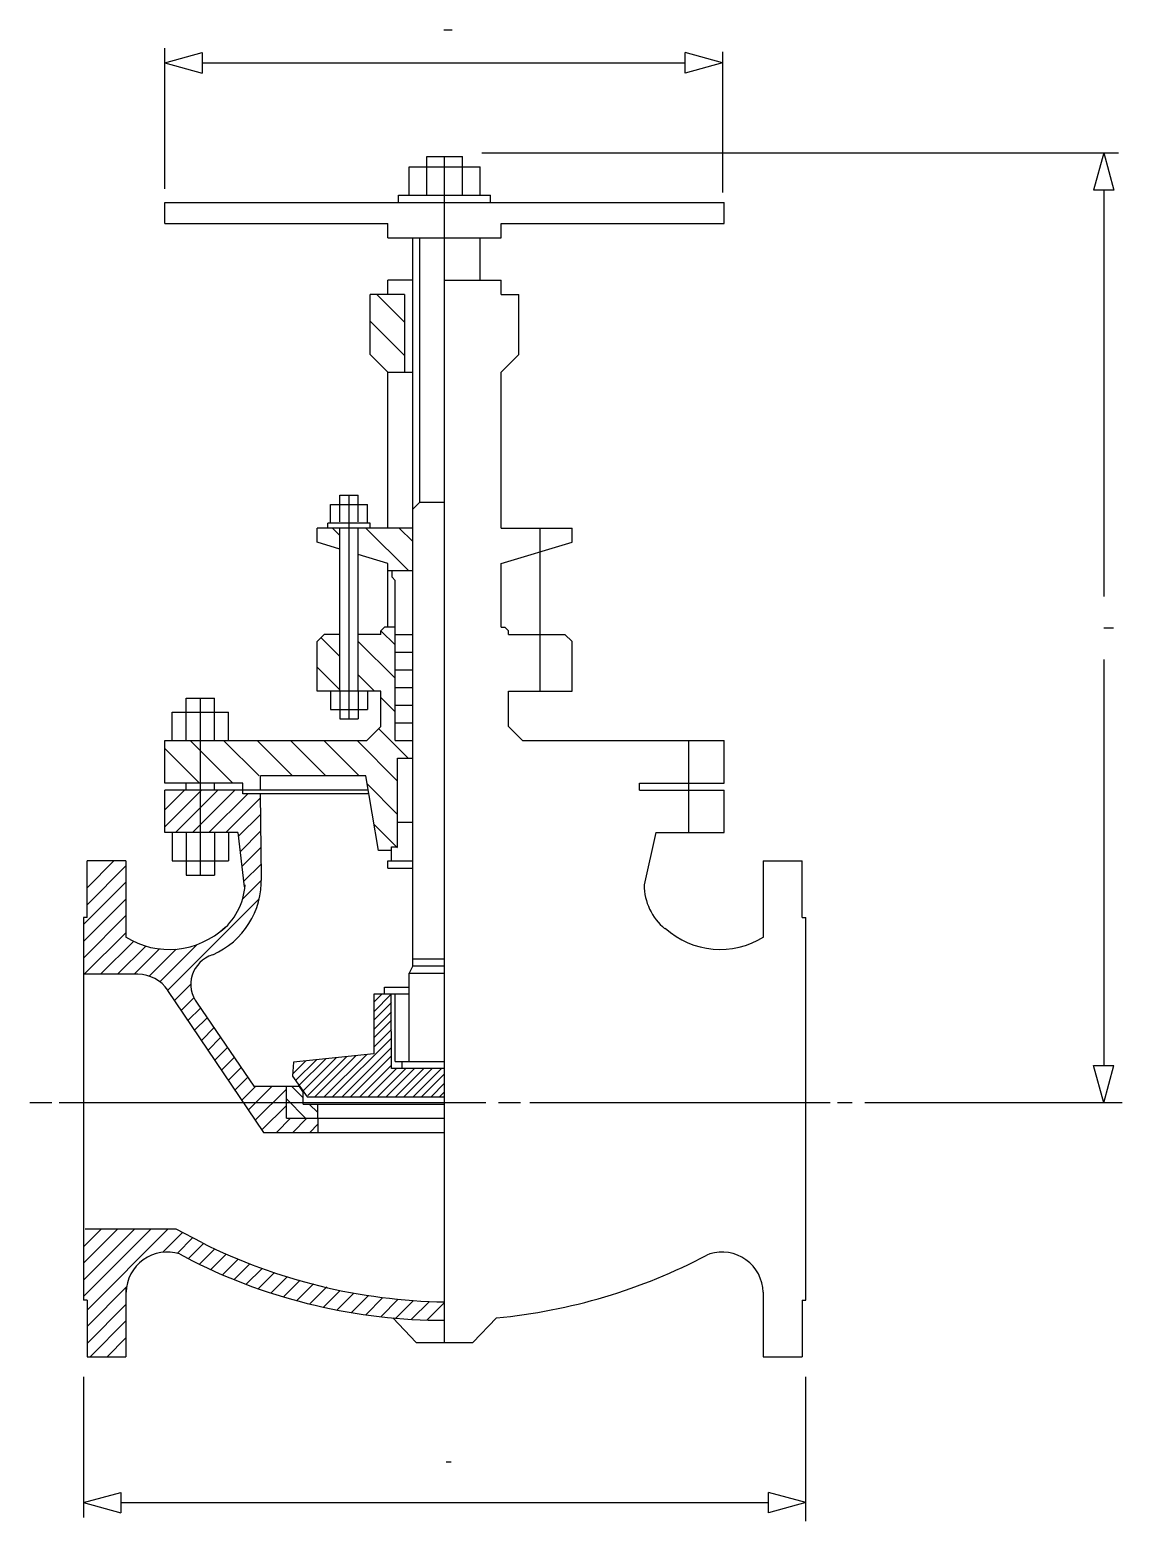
# Model space of a CAD drawing. Extents: x 665 to 1324, y 112 to 1012.
import ezdxf

# ---------------------------------------------------------------- set-up
doc = ezdxf.new("R2010")
doc.units = 0
doc.header["$MEASUREMENT"] = 0
doc.layers.get('0').update_dxf_attribs({"linetype": 'CONTINUOUS'})
doc.layers.add('1', color=7, linetype='CONTINUOUS')

msp = doc.modelspace()

# ---------------------------------------------------------------- linework, layer by layer
at = {"linetype": 'Continuous'}
msp.add_line((914.94, 367.91), (914.94, 385.01), dxfattribs=at)
at = {"layer": '1', "color": 5, "linetype": 'Continuous'}
for p, q in [((914.39, 1012.09), (919.39, 1012.09)), ((1312.83, 651.07), (1318.83, 651.07)), ((915.93, 147.53), (918.93, 147.53))]:
    msp.add_line(p, q, dxfattribs=at)
at = {"layer": '1', "color": 3, "linetype": 'Continuous'}
for p, q in [((746.08, 916.13), (746.08, 1001.03)), ((746.08, 992.09), (768.6, 998.32)), ((746.08, 992.09), (768.6, 985.87)), ((768.6, 998.32), (768.6, 985.87)), ((768.6, 998.32), (768.6, 985.87)), ((768.6, 992.09), (1060.18, 992.09)), ((1060.18, 985.87), (1060.18, 998.32)), ((1082.71, 992.09), (1060.18, 998.32)), ((1060.18, 985.87), (1060.18, 998.32)), ((1082.71, 992.09), (1060.18, 985.87)), ((1082.71, 998.8), (1082.71, 913.9)), ((937.48, 937.85), (1321.77, 937.85)), ((1312.83, 937.85), (1306.6, 915.33)), ((1312.83, 937.85), (1319.06, 915.33)), ((1319.06, 915.33), (1306.6, 915.33)), ((1319.06, 915.33), (1306.6, 915.33)), ((1312.83, 915.33), (1312.83, 670.07)), ((1312.83, 632.07), (1312.83, 386.8)), ((1306.6, 386.8), (1319.06, 386.8)), ((1312.83, 364.27), (1306.6, 386.8)), ((1306.6, 386.8), (1319.06, 386.8)), ((1312.83, 364.27), (1319.06, 386.8)), ((819.38, 355.08), (819.38, 374.32)), ((819.38, 374.32), (827.36, 374.32)), ((827.13, 374.16), (829.2, 371.23)), ((829.44, 363.63), (829.44, 371.4)), ((829.44, 363.63), (914.94, 363.63)), ((838.43, 355.08), (838.43, 363.57)), ((1324, 364.27), (1168.65, 364.27)), ((819.38, 355.08), (914.94, 355.08)), ((696.91, 198.94), (696.91, 114.04)), ((1132.96, 111.8), (1132.96, 198.94)), ((696.91, 122.98), (719.44, 129.21)), ((719.44, 129.21), (719.44, 116.75)), ((719.44, 129.21), (719.44, 116.75)), ((1110.44, 116.75), (1110.44, 129.21)), ((1132.96, 122.98), (1110.44, 129.21)), ((1110.44, 116.75), (1110.44, 129.21)), ((696.91, 122.98), (719.44, 116.75)), ((719.44, 122.98), (1110.44, 122.98)), ((1132.96, 122.98), (1110.44, 116.75))]:
    msp.add_line(p, q, dxfattribs=at)
at = {"layer": '1', "color": 7, "linetype": 'Continuous'}
for p, q in [((893.56, 929.3), (936.31, 929.3)), ((893.56, 912.2), (893.56, 929.3)), ((904.25, 929.3), (904.25, 935.72)), ((904.25, 935.72), (925.63, 935.72)), ((904.25, 912.2), (904.25, 929.3)), ((914.94, 219.65), (914.94, 935.72)), ((925.63, 929.3), (925.63, 935.72)), ((925.63, 912.2), (925.63, 929.3)), ((936.31, 912.2), (936.31, 929.3)), ((887.15, 912.2), (942.73, 912.2)), ((887.15, 907.93), (887.15, 912.2)), ((942.73, 907.93), (942.73, 912.2)), ((746.08, 895.1), (746.08, 907.93)), ((746.08, 907.93), (914.94, 907.93)), ((914.94, 907.93), (1083.8, 907.93)), ((1083.8, 895.1), (1083.8, 907.93)), ((746.08, 895.1), (880.74, 895.1)), ((880.74, 886.55), (880.74, 895.1)), ((949.14, 895.1), (1083.8, 895.1)), ((949.14, 886.55), (949.14, 895.1)), ((880.74, 886.55), (914.94, 886.55)), ((895.7, 722.73), (895.7, 886.55)), ((899.98, 727.01), (899.98, 886.55)), ((914.94, 886.55), (949.14, 886.55)), ((936.31, 860.9), (936.31, 886.55)), ((880.74, 852.35), (880.74, 860.9)), ((895.7, 860.9), (880.74, 860.9)), ((914.94, 860.9), (949.14, 860.9)), ((949.14, 852.35), (949.14, 860.9)), ((949.14, 852.35), (959.83, 852.35)), ((959.83, 816.02), (959.83, 852.35)), ((959.83, 816.02), (949.14, 805.33)), ((880.74, 711.28), (880.74, 805.33)), ((949.14, 711.28), (949.14, 805.33)), ((851.62, 731.1), (862.83, 731.1)), ((851.62, 725.49), (851.62, 731.1)), ((862.83, 725.49), (862.83, 731.1)), ((846.01, 725.49), (868.45, 725.49)), ((846.01, 714.27), (846.01, 725.49)), ((851.62, 717.43), (851.62, 725.49)), ((851.62, 715.12), (851.62, 724.65)), ((862.83, 718.28), (862.83, 725.49)), ((862.83, 715.12), (862.83, 724.65)), ((868.45, 714.27), (868.45, 725.49)), ((899.98, 727.01), (895.7, 722.73)), ((895.7, 447), (895.7, 722.73)), ((899.98, 727.01), (914.94, 727.01)), ((870.05, 714.27), (844.4, 714.27)), ((844.4, 711.28), (844.4, 714.27)), ((851.67, 612.95), (851.67, 711.28)), ((862.78, 612.95), (862.78, 711.28)), ((870.05, 711.28), (870.05, 714.27)), ((949.14, 711.28), (991.89, 711.28)), ((991.89, 702.73), (991.89, 711.28)), ((949.14, 689.9), (991.89, 702.73)), ((880.74, 651.43), (880.74, 689.9)), ((883.22, 681.74), (883.22, 685.63)), ((949.14, 651.43), (949.14, 689.9)), ((885.01, 679.75), (883.22, 681.74)), ((885.01, 583.03), (885.01, 679.75)), ((949.14, 651.43), (951.28, 651.43)), ((951.28, 651.43), (953.41, 649.29)), ((953.41, 647.15), (953.41, 649.29)), ((885.01, 647.15), (895.7, 647.15)), ((953.41, 647.15), (987.61, 647.15)), ((987.61, 647.15), (991.89, 642.88)), ((991.89, 612.95), (991.89, 642.88)), ((885.01, 636.47), (895.7, 636.47)), ((885.01, 625.78), (895.7, 625.78)), ((846.01, 612.95), (846.01, 601.73)), ((851.62, 612.95), (851.62, 601.73)), ((862.83, 612.95), (862.83, 601.73)), ((868.45, 612.95), (868.45, 601.73)), ((885.01, 615.09), (895.7, 615.09)), ((953.41, 591.58), (953.41, 612.95)), ((953.41, 612.95), (991.89, 612.95)), ((758.9, 608.68), (776, 608.68)), ((758.9, 600.13), (758.9, 608.68)), ((776, 600.13), (776, 608.68)), ((851.62, 612.11), (851.62, 602.57)), ((862.83, 612.11), (862.83, 602.57)), ((885.01, 604.4), (895.7, 604.4)), ((750.35, 600.13), (784.55, 600.13)), ((750.35, 583.03), (750.35, 600.13)), ((758.9, 583.03), (758.9, 600.13)), ((758.9, 584.31), (758.9, 598.85)), ((776, 583.03), (776, 600.13)), ((776, 584.31), (776, 598.85)), ((784.55, 583.03), (784.55, 600.13)), ((846.01, 601.73), (868.45, 601.73)), ((851.62, 601.73), (851.62, 596.13)), ((851.62, 596.13), (862.83, 596.13)), ((862.83, 601.73), (862.83, 596.13)), ((885.01, 593.72), (895.7, 593.72)), ((953.41, 591.58), (961.96, 583.03)), ((885.01, 583.03), (895.7, 583.03)), ((961.96, 583.03), (1083.8, 583.03)), ((1083.8, 557.38), (1083.8, 583.03)), ((886.58, 518.9), (886.58, 572.34)), ((886.58, 572.34), (895.7, 572.34)), ((758.9, 553.1), (758.9, 557.38)), ((776, 553.1), (776, 557.38)), ((1032.5, 557.38), (1083.8, 557.38)), ((1032.5, 553.1), (1032.5, 557.38)), ((1032.5, 553.1), (1083.8, 553.1)), ((1083.8, 527.45), (1083.8, 553.1)), ((886.58, 533.87), (895.7, 533.87)), ((750.35, 527.45), (750.35, 510.35)), ((758.9, 527.45), (758.9, 510.35)), ((758.9, 526.17), (758.9, 511.63)), ((776, 527.45), (776, 510.35)), ((776, 526.17), (776, 511.63)), ((784.55, 527.45), (784.55, 510.35)), ((1042.53, 527.45), (1035.42, 495.86)), ((1042.53, 527.45), (1083.8, 527.45)), ((882.88, 510.35), (882.88, 518.9)), ((882.88, 518.9), (886.58, 518.9)), ((750.35, 510.35), (784.55, 510.35)), ((758.9, 510.35), (758.9, 501.8)), ((776, 510.35), (776, 501.8)), ((880.74, 510.35), (895.7, 510.35)), ((880.74, 506.08), (880.74, 510.35)), ((880.74, 506.08), (895.7, 506.08)), ((1107.31, 510.35), (1130.83, 510.35)), ((1107.31, 510.35), (1107.31, 464.09)), ((1130.83, 476.15), (1130.83, 510.35)), ((758.9, 501.8), (776, 501.8)), ((1130.83, 476.15), (1132.96, 476.15)), ((1132.96, 245.3), (1132.96, 476.15)), ((895.7, 451.27), (914.94, 451.27)), ((895.7, 447), (893.56, 442.72)), ((893.56, 389.28), (893.56, 442.72)), ((893.56, 442.72), (914.94, 442.72)), ((895.7, 447), (914.94, 447)), ((878.6, 434.17), (893.56, 434.17)), ((878.6, 429.9), (878.6, 434.17)), ((885.01, 389.28), (885.01, 429.9)), ((885.01, 389.28), (914.94, 389.28)), ((889.29, 385.01), (889.29, 389.28)), ((754.88, 273.11), (762.74, 268.94)), ((1075, 273.11), (1073.27, 272.42)), ((1107.31, 250.07), (1107.31, 211.1)), ((1130.83, 245.3), (1132.96, 245.3)), ((1130.83, 245.3), (1130.83, 211.1)), ((932.04, 219.65), (946.33, 234.58)), ((914.94, 219.65), (932.04, 219.65)), ((1107.31, 211.1), (1130.83, 211.1))]:
    msp.add_line(p, q, dxfattribs=at)
at = {"layer": '1', "color": 6, "linetype": 'Continuous'}
for p, q in [((870.05, 816.02), (870.05, 852.35)), ((890.76, 852.35), (870.05, 852.35)), ((874.02, 852.35), (890.76, 835.62)), ((890.76, 852.35), (890.76, 805.33)), ((870.05, 836.17), (890.81, 815.4)), ((870.05, 816.02), (880.74, 805.33)), ((880.74, 805.33), (895.7, 805.33)), ((837.99, 702.73), (837.99, 711.28)), ((895.7, 711.28), (837.99, 711.28)), ((847.22, 711.28), (851.67, 706.83)), ((867.38, 711.28), (893.03, 685.63)), ((887.54, 711.28), (895.7, 703.12)), ((851.67, 698.62), (837.99, 702.73)), ((880.74, 689.9), (862.78, 695.29)), ((880.74, 685.63), (895.7, 685.63)), ((878.6, 651.43), (876.46, 649.29)), ((876.46, 647.15), (876.46, 649.29)), ((876.48, 649.31), (885.01, 640.78)), ((885.01, 651.43), (878.6, 651.43)), ((842.26, 647.15), (837.99, 642.88)), ((837.99, 612.95), (837.99, 642.88)), ((840.29, 645.18), (851.67, 633.8)), ((851.67, 647.15), (842.26, 647.15)), ((876.46, 647.15), (862.78, 647.15)), ((862.78, 642.84), (885.01, 620.61)), ((837.99, 627.33), (851.67, 613.65)), ((862.78, 622.69), (872.52, 612.95)), ((876.46, 612.95), (837.99, 612.95)), ((876.46, 591.58), (876.46, 612.95)), ((876.46, 609.01), (885.01, 600.46)), ((876.46, 591.58), (867.91, 583.03)), ((875.1, 590.22), (892.98, 572.34)), ((746.08, 557.38), (746.08, 583.03)), ((746.08, 583.03), (867.91, 583.03)), ((746.08, 578.17), (766.87, 557.38)), ((761.37, 583.03), (787.02, 557.38)), ((781.53, 583.03), (802.9, 561.65)), ((801.68, 583.03), (823.05, 561.65)), ((821.83, 583.03), (843.2, 561.65)), ((841.99, 583.03), (863.36, 561.65)), ((862.14, 583.03), (886.58, 558.59)), ((867.31, 561.65), (803.79, 561.65)), ((803.79, 553.1), (803.79, 561.65)), ((874.97, 516.77), (867.31, 561.65)), ((793.1, 557.38), (746.08, 557.38)), ((746.08, 527.45), (746.08, 553.1)), ((793.1, 553.1), (746.08, 553.1)), ((793.1, 550.97), (793.1, 557.38)), ((868.77, 553.1), (793.1, 553.1)), ((869.14, 550.97), (793.1, 550.97)), ((804.29, 500.3), (803.79, 550.97)), ((868.13, 556.88), (886.58, 538.43)), ((872.27, 532.57), (886.58, 518.26)), ((790.09, 527.45), (746.08, 527.45)), ((790.09, 527.45), (793.97, 494.76)), ((882.88, 516.77), (874.97, 516.77)), ((722.56, 510.35), (699.05, 510.35)), ((699.05, 476.15), (699.05, 510.35)), ((722.56, 510.35), (722.56, 464.09)), ((699.05, 476.15), (696.91, 476.15)), ((696.91, 476.15), (696.91, 245.3)), ((729.76, 441.95), (696.91, 441.95)), ((747.71, 432.19), (805.68, 346.53)), ((765.59, 424.41), (799.78, 374.32)), ((872.19, 429.9), (872.19, 394.02)), ((893.56, 429.9), (872.19, 429.9)), ((882.88, 385.01), (882.72, 429.9)), ((823.64, 388.9), (823.07, 380.39)), ((872.19, 394.02), (823.64, 388.9)), ((823.07, 380.39), (831.91, 367.91)), ((889.29, 385.01), (882.88, 385.01)), ((914.94, 385.01), (889.29, 385.01)), ((799.78, 374.32), (819.38, 374.32)), ((831.91, 367.91), (914.94, 367.91)), ((838.43, 355.08), (838.43, 346.53)), ((805.68, 346.53), (914.94, 346.53)), ((752.76, 288.02), (697.98, 288.02)), ((768.26, 279.98), (752.76, 288.02)), ((722.56, 252.18), (722.56, 211.1)), ((699.05, 245.3), (696.91, 245.3)), ((699.05, 245.3), (699.05, 211.1)), ((897.84, 219.65), (883.61, 234.52)), ((897.84, 219.65), (914.94, 219.65)), ((699.05, 211.1), (722.56, 211.1))]:
    msp.add_line(p, q, dxfattribs=at)
at = {"layer": '1', "color": 4, "linetype": 'Continuous'}
for p, q in [((857.23, 596.13), (857.23, 731.1)), ((972.65, 612.95), (972.65, 711.28)), ((767.45, 501.8), (767.45, 608.68)), ((1062.43, 527.45), (1062.43, 583.03)), ((746.08, 541.22), (757.96, 553.1)), ((746.08, 530.97), (768.21, 553.1)), ((752.46, 527.45), (778.11, 553.1)), ((762.72, 527.45), (788.37, 553.1)), ((772.62, 527.45), (796.13, 550.97)), ((782.87, 527.45), (803.81, 548.4)), ((790.38, 525.07), (803.91, 538.6)), ((791.46, 515.9), (804.01, 528.45)), ((792.51, 507.05), (804.11, 518.64)), ((699.05, 494.2), (715.21, 510.35)), ((699.05, 483.94), (722.56, 507.45)), ((793.6, 497.88), (804.21, 508.49)), ((696.91, 471.91), (722.56, 497.55)), ((792.98, 487.36), (804.32, 498.7)), ((696.91, 461.65), (722.56, 487.3)), ((747.71, 432.19), (803.01, 487.48)), ((696.91, 451.75), (722.56, 477.4)), ((697.36, 441.95), (722.2, 466.79)), ((707.26, 441.95), (727.15, 461.83)), ((743.13, 437.5), (765.58, 459.95)), ((717.52, 441.95), (734.54, 458.98)), ((727.42, 441.95), (742.75, 457.28)), ((736.72, 441), (752.84, 457.12)), ((751.85, 426.08), (761.69, 435.92)), ((755.84, 420.18), (763.49, 427.82)), ((872.19, 425.02), (877.06, 429.9)), ((872.19, 419.37), (882.72, 429.9)), ((872.19, 414.28), (882.88, 424.97)), ((759.99, 414.06), (767.68, 421.75)), ((763.98, 408.15), (771.53, 415.7)), ((872.19, 408.62), (882.88, 419.31)), ((872.19, 403.53), (882.88, 414.22)), ((768.12, 402.04), (775.82, 409.73)), ((872.19, 397.87), (882.88, 408.56)), ((772.11, 396.14), (779.71, 403.73)), ((776.26, 390.02), (783.94, 397.71)), ((847.33, 367.91), (882.88, 403.47)), ((852.98, 367.91), (882.88, 397.81)), ((780.25, 384.12), (787.88, 391.75)), ((823.15, 381.63), (831.22, 389.7)), ((824.93, 377.75), (837.54, 390.37)), ((826.61, 374.34), (843.24, 390.97)), ((829.44, 371.51), (849.56, 391.63)), ((832.27, 368.68), (855.88, 392.3)), ((836.58, 367.91), (861.56, 392.9)), ((842.24, 367.91), (867.89, 393.57)), ((858.08, 367.91), (882.88, 392.72)), ((784.38, 378), (792.08, 385.7)), ((788.38, 372.1), (796.06, 379.77)), ((863.73, 367.91), (882.88, 387.06)), ((868.83, 367.91), (885.92, 385.01)), ((874.48, 367.91), (891.57, 385.01)), ((879.58, 367.91), (896.67, 385.01)), ((885.23, 367.91), (902.32, 385.01)), ((890.32, 367.91), (907.41, 385.01)), ((895.97, 367.91), (913.07, 385.01)), ((901.06, 367.91), (914.94, 381.79)), ((792.52, 365.98), (800.86, 374.32)), ((796.51, 360.08), (810.77, 374.32)), ((800.65, 353.97), (819.38, 372.68)), ((829.44, 367.41), (822.52, 374.32)), ((906.72, 367.91), (914.94, 376.13)), ((911.81, 367.91), (914.94, 371.04)), ((677.77, 364.27), (664.5, 364.27)), ((939.8, 364.27), (682.19, 364.27)), ((804.65, 348.06), (819.38, 362.79)), ((831.01, 355.08), (819.38, 366.72)), ((838.43, 358.42), (833.21, 363.63)), ((960.8, 364.27), (947.53, 364.27)), ((1147.65, 364.27), (966.33, 364.27)), ((1160.91, 364.27), (1152.07, 364.27)), ((813.38, 346.53), (821.93, 355.08)), ((823.27, 346.53), (831.82, 355.08)), ((833.53, 346.53), (838.43, 351.43)), ((696.91, 277.42), (707.51, 288.02)), ((696.91, 257.27), (727.66, 288.02)), ((696.91, 267.52), (717.41, 288.02)), ((696.91, 247.37), (737.56, 288.02)), ((699.05, 239.26), (747.81, 288.02)), ((744.99, 274.35), (756.64, 286)), ((753.57, 273.62), (762.77, 282.83)), ((760.44, 270.6), (769.3, 279.46)), ((766.96, 266.86), (776.23, 276.13)), ((773.7, 263.7), (783.04, 273.05)), ((780.81, 260.56), (790.24, 269.99)), ((787.8, 257.65), (797.32, 267.18)), ((795.18, 254.78), (804.81, 264.41)), ((802.45, 252.15), (812.18, 261.88)), ((699.05, 229.36), (722.92, 253.23)), ((810.12, 249.57), (819.98, 259.42)), ((817.67, 247.22), (827.66, 257.2)), ((825.66, 244.95), (835.78, 255.08)), ((833.52, 242.92), (843.8, 253.19)), ((841.84, 240.98), (851.92, 251.06)), ((850.05, 239.29), (860.22, 249.47)), ((858.73, 237.73), (869.02, 248.01)), ((867.31, 236.41), (877.71, 246.8)), ((876.41, 235.25), (886.93, 245.77)), ((885.41, 234.35), (896.06, 245)), ((894.98, 233.67), (905.75, 244.45)), ((904.46, 233.25), (914.94, 243.73)), ((699.05, 219.1), (722.56, 242.62)), ((700.95, 211.1), (722.56, 232.72)), ((711.2, 211.1), (722.56, 222.47))]:
    msp.add_line(p, q, dxfattribs=at)
at = {"layer": '1', "color": 6, "linetype": 'Continuous'}
for centre, radius, start, end in [((755.27, 498.71), 49.05, 293.6711, 1.85278), ((756.09, 498.13), 38.43, 307.11583, 356.60495), ((748.59, 506.21), 49.27, 237.78657, 313.34365), ((780.36, 435.83), 18.67, 107.54292, 217.70484), ((729.76, 420.04), 21.91, 34.08879, 90), ((920.14, 583.86), 339.72, 243.44267, 269.12241), ((914.62, 572.81), 339.72, 243.44267, 270.05337)]:
    msp.add_arc(centre, radius, start, end, dxfattribs=at)
at = {"layer": '1', "color": 7, "linetype": 'Continuous'}
for centre, radius, start, end in [((1069.62, 495.91), 34.2, 180.08512, 230.5958), ((1081.3, 506.32), 49.36, 227.79409, 302.13598), ((747.41, 249.52), 24.74, 72.44375, 178.74065), ((914.62, 572.81), 339.72, 275.35424, 297.83927), ((1082.46, 249.52), 24.74, 1.25935, 107.55625)]:
    msp.add_arc(centre, radius, start, end, dxfattribs=at)

doc.saveas('drawing.dxf')
